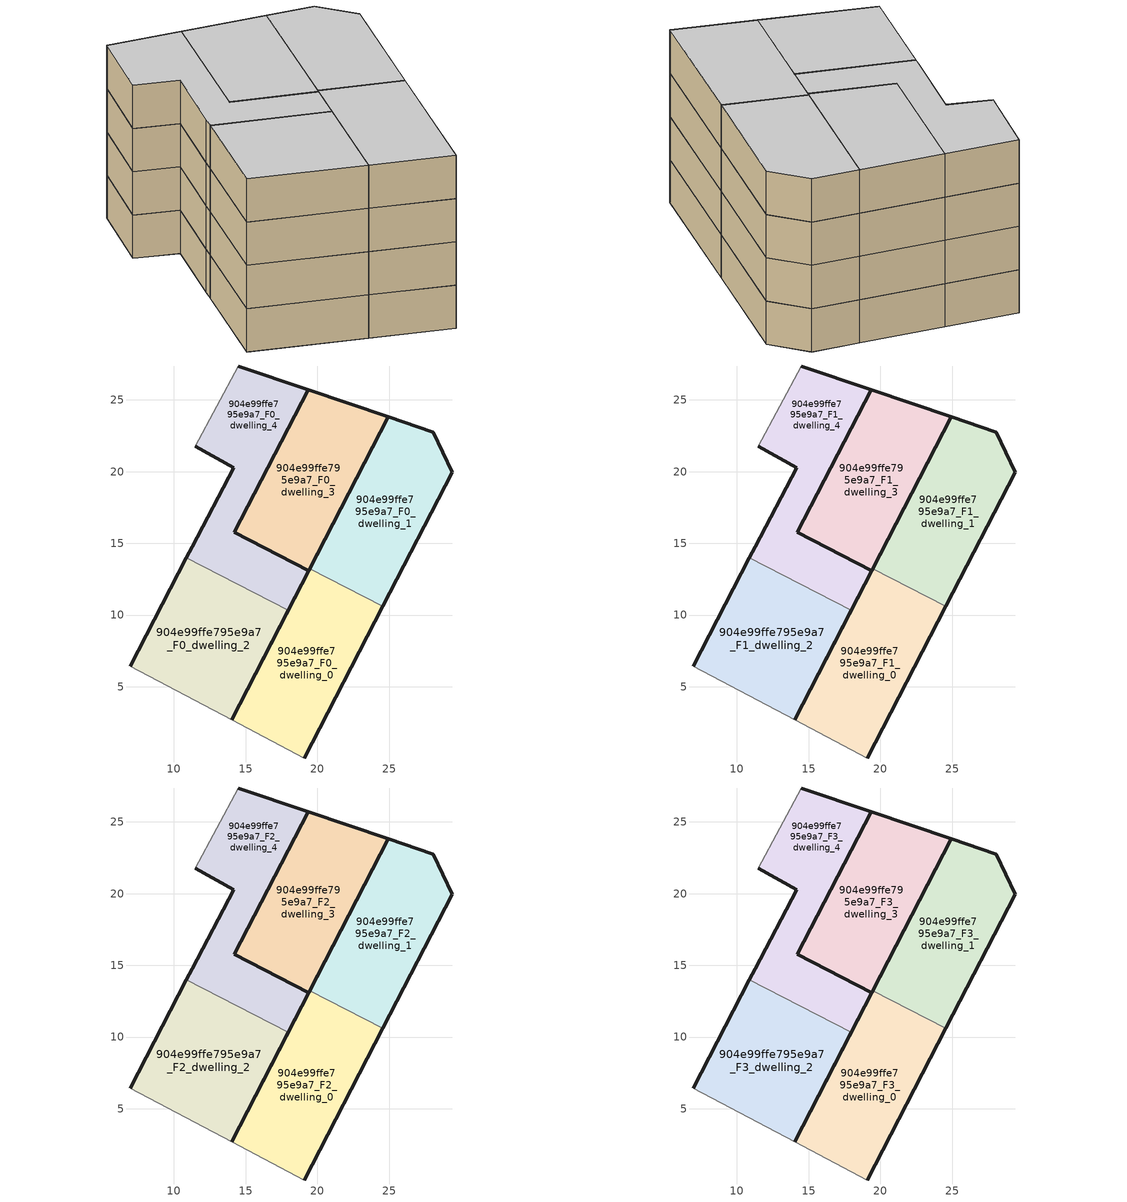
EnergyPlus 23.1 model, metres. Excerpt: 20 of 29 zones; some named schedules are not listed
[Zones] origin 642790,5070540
904e99ffe795e9a7_F0_dwelling_0
 floor ground (EU_floor_Construction): 19.08,0.04 24.55,10.6 19.47,13.24 14.02,2.72 z0
 wall outside (EU_wall_Construction): 14.02,2.72 19.47,13.24 / 24.55,10.6 19.08,0.04 z0:3
 wall adiabatic (EU_wall_Construction): 19.08,0.04 14.02,2.72 z0:3
 wall to 904e99ffe795e9a7_F0_dwelling_1 (EU_wall_Construction): 19.47,13.24 24.55,10.6 z0:3
904e99ffe795e9a7_F0_dwelling_1
 floor ground (EU_floor_Construction): 24.55,10.6 29.39,19.95 28.09,22.75 24.95,23.82 19.47,13.24 z0
 wall outside (EU_wall_Construction): 19.47,13.24 24.95,23.82 28.09,22.75 29.39,19.95 24.55,10.6 z0:3
904e99ffe795e9a7_F0_dwelling_2
 floor ground (EU_floor_Construction): 14.02,2.72 17.96,10.32 10.88,13.99 6.97,6.45 z0
 wall outside (EU_wall_Construction): 6.97,6.45 10.88,13.99 / 17.96,10.32 14.02,2.72 z0:3
 wall adiabatic (EU_wall_Construction): 14.02,2.72 6.97,6.45 z0:3
 wall to 904e99ffe795e9a7_F0_dwelling_4 (EU_wall_Construction): 10.88,13.99 17.96,10.32 z0:3
904e99ffe795e9a7_F0_dwelling_3
 floor ground (EU_floor_Construction): 19.39,13.08 24.95,23.82 19.35,25.71 14.2,15.77 z0
 wall outside (EU_wall_Construction): 24.95,23.82 19.39,13.08 14.2,15.77 19.35,25.71 24.95,23.82 z0:3
904e99ffe795e9a7_F0_dwelling_4
 floor ground (EU_floor_Construction): 17.96,10.32 19.39,13.08 14.2,15.77 19.35,25.71 14.48,27.36 11.48,21.76 14.18,20.25 11.28,14.75 10.88,13.99 z0
 wall outside (EU_wall_Construction): 10.88,13.99 11.28,14.75 14.18,20.25 11.48,21.76 / 14.48,27.36 19.35,25.71 14.2,15.77 19.39,13.08 17.96,10.32 z0:3
 wall adiabatic (EU_wall_Construction): 11.48,21.76 14.48,27.36 z0:3
904e99ffe795e9a7_F1_dwelling_0
 floor to 904e99ffe795e9a7_F0_dwelling_0 (EU_floor_Construction): 19.08,0.04 24.55,10.6 19.47,13.24 14.02,2.72 z3
 wall outside (EU_wall_Construction): 14.02,2.72 19.47,13.24 / 24.55,10.6 19.08,0.04 z3:6
 wall adiabatic (EU_wall_Construction): 19.08,0.04 14.02,2.72 z3:6
 wall to 904e99ffe795e9a7_F1_dwelling_1 (EU_wall_Construction): 19.47,13.24 24.55,10.6 z3:6
904e99ffe795e9a7_F1_dwelling_1
 floor to 904e99ffe795e9a7_F0_dwelling_1 (EU_floor_Construction): 24.55,10.6 29.39,19.95 28.09,22.75 24.95,23.82 19.47,13.24 z3
 wall outside (EU_wall_Construction): 19.47,13.24 24.95,23.82 28.09,22.75 29.39,19.95 24.55,10.6 z3:6
904e99ffe795e9a7_F1_dwelling_2
 floor to 904e99ffe795e9a7_F0_dwelling_2 (EU_floor_Construction): 14.02,2.72 17.96,10.32 10.88,13.99 6.97,6.45 z3
 wall outside (EU_wall_Construction): 6.97,6.45 10.88,13.99 / 17.96,10.32 14.02,2.72 z3:6
 wall adiabatic (EU_wall_Construction): 14.02,2.72 6.97,6.45 z3:6
 wall to 904e99ffe795e9a7_F1_dwelling_4 (EU_wall_Construction): 10.88,13.99 17.96,10.32 z3:6
904e99ffe795e9a7_F1_dwelling_3
 floor to 904e99ffe795e9a7_F0_dwelling_3 (EU_floor_Construction): 19.39,13.08 24.95,23.82 19.35,25.71 14.2,15.77 z3
 wall outside (EU_wall_Construction): 24.95,23.82 19.39,13.08 14.2,15.77 19.35,25.71 24.95,23.82 z3:6
904e99ffe795e9a7_F1_dwelling_4
 floor to 904e99ffe795e9a7_F0_dwelling_4 (EU_floor_Construction): 17.96,10.32 19.39,13.08 14.2,15.77 19.35,25.71 14.48,27.36 11.48,21.76 14.18,20.25 11.28,14.75 10.88,13.99 z3
 wall outside (EU_wall_Construction): 10.88,13.99 11.28,14.75 14.18,20.25 11.48,21.76 / 14.48,27.36 19.35,25.71 14.2,15.77 19.39,13.08 17.96,10.32 z3:6
 wall adiabatic (EU_wall_Construction): 11.48,21.76 14.48,27.36 z3:6
904e99ffe795e9a7_F2_dwelling_0
 floor to 904e99ffe795e9a7_F1_dwelling_0 (EU_floor_Construction): 19.08,0.04 24.55,10.6 19.47,13.24 14.02,2.72 z6
 wall outside (EU_wall_Construction): 14.02,2.72 19.47,13.24 / 24.55,10.6 19.08,0.04 z6:9
 wall adiabatic (EU_wall_Construction): 19.08,0.04 14.02,2.72 z6:9
 wall to 904e99ffe795e9a7_F2_dwelling_1 (EU_wall_Construction): 19.47,13.24 24.55,10.6 z6:9
904e99ffe795e9a7_F2_dwelling_1
 floor to 904e99ffe795e9a7_F1_dwelling_1 (EU_floor_Construction): 24.55,10.6 29.39,19.95 28.09,22.75 24.95,23.82 19.47,13.24 z6
 wall outside (EU_wall_Construction): 19.47,13.24 24.95,23.82 28.09,22.75 29.39,19.95 24.55,10.6 z6:9
904e99ffe795e9a7_F2_dwelling_2
 floor to 904e99ffe795e9a7_F1_dwelling_2 (EU_floor_Construction): 14.02,2.72 17.96,10.32 10.88,13.99 6.97,6.45 z6
 wall outside (EU_wall_Construction): 6.97,6.45 10.88,13.99 / 17.96,10.32 14.02,2.72 z6:9
 wall adiabatic (EU_wall_Construction): 14.02,2.72 6.97,6.45 z6:9
 wall to 904e99ffe795e9a7_F2_dwelling_4 (EU_wall_Construction): 10.88,13.99 17.96,10.32 z6:9
904e99ffe795e9a7_F2_dwelling_3
 floor to 904e99ffe795e9a7_F1_dwelling_3 (EU_floor_Construction): 19.39,13.08 24.95,23.82 19.35,25.71 14.2,15.77 z6
 wall outside (EU_wall_Construction): 24.95,23.82 19.39,13.08 14.2,15.77 19.35,25.71 24.95,23.82 z6:9
904e99ffe795e9a7_F2_dwelling_4
 floor to 904e99ffe795e9a7_F1_dwelling_4 (EU_floor_Construction): 17.96,10.32 19.39,13.08 14.2,15.77 19.35,25.71 14.48,27.36 11.48,21.76 14.18,20.25 11.28,14.75 10.88,13.99 z6
 wall outside (EU_wall_Construction): 10.88,13.99 11.28,14.75 14.18,20.25 11.48,21.76 / 14.48,27.36 19.35,25.71 14.2,15.77 19.39,13.08 17.96,10.32 z6:9
 wall adiabatic (EU_wall_Construction): 11.48,21.76 14.48,27.36 z6:9
904e99ffe795e9a7_F3_dwelling_0
 floor to 904e99ffe795e9a7_F2_dwelling_0 (EU_floor_Construction): 19.08,0.04 24.55,10.6 19.47,13.24 14.02,2.72 z9
 wall outside (EU_wall_Construction): 14.02,2.72 19.47,13.24 / 24.55,10.6 19.08,0.04 z9:12
 wall adiabatic (EU_wall_Construction): 19.08,0.04 14.02,2.72 z9:12
 wall to 904e99ffe795e9a7_F3_dwelling_1 (EU_wall_Construction): 19.47,13.24 24.55,10.6 z9:12
 ceiling to 904e99ffe795e9a7_F4_dwelling_0 (EU_floor_Construction): 24.55,10.6 19.08,0.04 14.02,2.72 19.47,13.24 z12
904e99ffe795e9a7_F3_dwelling_1
 floor to 904e99ffe795e9a7_F2_dwelling_1 (EU_floor_Construction): 24.55,10.6 29.39,19.95 28.09,22.75 24.95,23.82 19.47,13.24 z9
 wall outside (EU_wall_Construction): 19.47,13.24 24.95,23.82 28.09,22.75 29.39,19.95 24.55,10.6 z9:12
 ceiling to 904e99ffe795e9a7_F4_dwelling_1 (EU_floor_Construction): 28.09,22.75 29.39,19.95 24.55,10.6 19.47,13.24 24.95,23.82 z12
904e99ffe795e9a7_F3_dwelling_2
 floor to 904e99ffe795e9a7_F2_dwelling_2 (EU_floor_Construction): 14.02,2.72 17.96,10.32 10.88,13.99 6.97,6.45 z9
 wall outside (EU_wall_Construction): 6.97,6.45 10.88,13.99 / 17.96,10.32 14.02,2.72 z9:12
 wall adiabatic (EU_wall_Construction): 14.02,2.72 6.97,6.45 z9:12
 wall to 904e99ffe795e9a7_F3_dwelling_4 (EU_wall_Construction): 10.88,13.99 17.96,10.32 z9:12
 ceiling to 904e99ffe795e9a7_F4_dwelling_2 (EU_floor_Construction): 17.96,10.32 14.02,2.72 6.97,6.45 10.88,13.99 z12
904e99ffe795e9a7_F3_dwelling_3
 floor to 904e99ffe795e9a7_F2_dwelling_3 (EU_floor_Construction): 19.39,13.08 24.95,23.82 19.35,25.71 14.2,15.77 z9
 wall outside (EU_wall_Construction): 24.95,23.82 19.39,13.08 14.2,15.77 19.35,25.71 24.95,23.82 z9:12
 ceiling to 904e99ffe795e9a7_F4_dwelling_3 (EU_floor_Construction): 24.95,23.82 19.39,13.08 14.2,15.77 19.35,25.71 z12
904e99ffe795e9a7_F3_dwelling_4
 floor to 904e99ffe795e9a7_F2_dwelling_4 (EU_floor_Construction): 17.96,10.32 19.39,13.08 14.2,15.77 19.35,25.71 14.48,27.36 11.48,21.76 14.18,20.25 11.28,14.75 10.88,13.99 z9
 wall outside (EU_wall_Construction): 10.88,13.99 11.28,14.75 14.18,20.25 11.48,21.76 / 14.48,27.36 19.35,25.71 14.2,15.77 19.39,13.08 17.96,10.32 z9:12
 wall adiabatic (EU_wall_Construction): 11.48,21.76 14.48,27.36 z9:12
 ceiling to 904e99ffe795e9a7_F4_dwelling_4 (EU_floor_Construction): 19.35,25.71 14.2,15.77 19.39,13.08 17.96,10.32 10.88,13.99 11.28,14.75 14.18,20.25 11.48,21.76 14.48,27.36 z12
[Building]
EU S2 Campaign: North Axis=0; Terrain=City; Solar Distribution=FullExterior
[Site:Location]
Lyon-Bron: Latitude=45.75; Longitude=5; Time Zone=1; Elevation=198
[SizingPeriod:WeatherFileDays]
AnnualSizingPeriod: Begin Month=1; Begin Day of Month=1; End Month=12; End Day of Month=31; Day of Week for Start Day=Monday; Use Weather File Daylight Saving Period=No; Use Weather File Rain and Snow Indicators=No
[MATERIAL]
EU_InternalMass_Material: Roughness=MediumRough; Thickness=0.1; Conductivity=1; Density=1800; Specific Heat=900; Thermal Absorptance=0.9; Solar Absorptance=0.7; Visible Absorptance=0.7
[MATERIAL:NOMASS] Roughness=MediumRough; Thermal Absorptance=0.9; Solar Absorptance=0.7; Visible Absorptance=0.7
Name | Thermal Resistance
EU_wall_NoMass | 0.776494
EU_floor_NoMass | 0.421597
[CONSTRUCTION]
EU_wall_Construction: EU_wall_NoMass
EU_floor_Construction: EU_floor_NoMass
EU_InternalMass_Construction: EU_InternalMass_Material
[ZONE] Type=1; Multiplier=1; Ceiling Height=autocalculate; Floor Area=autocalculate; Part of Total Floor Area=Yes
Name | Volume
904e99ffe795e9a7_F0_dwelling_0 | 203.91
904e99ffe795e9a7_F1_dwelling_0; 904e99ffe795e9a7_F2_dwelling_0; 904e99ffe795e9a7_F3_dwelling_0 | 203.909
904e99ffe795e9a7_F0_dwelling_1; 904e99ffe795e9a7_F1_dwelling_1; 904e99ffe795e9a7_F2_dwelling_1; 904e99ffe795e9a7_F3_dwelling_1 | 203.936
904e99ffe795e9a7_F0_dwelling_2 | 203.94
904e99ffe795e9a7_F1_dwelling_2; 904e99ffe795e9a7_F2_dwelling_2; 904e99ffe795e9a7_F3_dwelling_2 | 203.941
904e99ffe795e9a7_F0_dwelling_3 | 203.931
904e99ffe795e9a7_F1_dwelling_3; 904e99ffe795e9a7_F2_dwelling_3; 904e99ffe795e9a7_F3_dwelling_3 | 203.933
904e99ffe795e9a7_F0_dwelling_4; 904e99ffe795e9a7_F1_dwelling_4; 904e99ffe795e9a7_F2_dwelling_4; 904e99ffe795e9a7_F3_dwelling_4 | 203.922
[INTERNALMASS] Construction=EU_InternalMass_Construction
Name | Zone or ZoneList | Surface Area
904e99ffe795e9a7_F0_dwelling_0_EU_InternalMass | 904e99ffe795e9a7_F0_dwelling_0 | 67.9712
904e99ffe795e9a7_F0_dwelling_1_EU_InternalMass | 904e99ffe795e9a7_F0_dwelling_1 | 67.9787
904e99ffe795e9a7_F0_dwelling_2_EU_InternalMass | 904e99ffe795e9a7_F0_dwelling_2 | 67.9788
904e99ffe795e9a7_F0_dwelling_3_EU_InternalMass | 904e99ffe795e9a7_F0_dwelling_3 | 67.9776
904e99ffe795e9a7_F0_dwelling_4_EU_InternalMass | 904e99ffe795e9a7_F0_dwelling_4 | 67.9741
904e99ffe795e9a7_F1_dwelling_0_EU_InternalMass | 904e99ffe795e9a7_F1_dwelling_0 | 67.9712
904e99ffe795e9a7_F1_dwelling_1_EU_InternalMass | 904e99ffe795e9a7_F1_dwelling_1 | 67.9787
904e99ffe795e9a7_F1_dwelling_2_EU_InternalMass | 904e99ffe795e9a7_F1_dwelling_2 | 67.9788
904e99ffe795e9a7_F1_dwelling_3_EU_InternalMass | 904e99ffe795e9a7_F1_dwelling_3 | 67.9776
904e99ffe795e9a7_F1_dwelling_4_EU_InternalMass | 904e99ffe795e9a7_F1_dwelling_4 | 67.9741
904e99ffe795e9a7_F2_dwelling_0_EU_InternalMass | 904e99ffe795e9a7_F2_dwelling_0 | 67.9712
904e99ffe795e9a7_F2_dwelling_1_EU_InternalMass | 904e99ffe795e9a7_F2_dwelling_1 | 67.9787
904e99ffe795e9a7_F2_dwelling_2_EU_InternalMass | 904e99ffe795e9a7_F2_dwelling_2 | 67.9788
904e99ffe795e9a7_F2_dwelling_3_EU_InternalMass | 904e99ffe795e9a7_F2_dwelling_3 | 67.9776
904e99ffe795e9a7_F2_dwelling_4_EU_InternalMass | 904e99ffe795e9a7_F2_dwelling_4 | 67.9741
904e99ffe795e9a7_F3_dwelling_0_EU_InternalMass | 904e99ffe795e9a7_F3_dwelling_0 | 67.9712
904e99ffe795e9a7_F3_dwelling_1_EU_InternalMass | 904e99ffe795e9a7_F3_dwelling_1 | 67.9787
904e99ffe795e9a7_F3_dwelling_2_EU_InternalMass | 904e99ffe795e9a7_F3_dwelling_2 | 67.9788
904e99ffe795e9a7_F3_dwelling_3_EU_InternalMass | 904e99ffe795e9a7_F3_dwelling_3 | 67.9776
904e99ffe795e9a7_F3_dwelling_4_EU_InternalMass | 904e99ffe795e9a7_F3_dwelling_4 | 67.9741
[OTHEREQUIPMENT] Fuel Type=Electricity; Design Level Calculation Method=Watts/Area; Power per Zone Floor Area=1; Fraction Latent=0; Fraction Radiant=0; Fraction Lost=0; Carbon Dioxide Generation Rate=0; EndUse Subcategory=EU_Step8_InternalGains
Name | Zone or ZoneList or Space or SpaceList | Schedule
EU_Step8_InternalGain_904e99ffe795e9a7_F0_dwelling_0_f000 | 904e99ffe795e9a7_F0_dwelling_0 | EU_Step8_GainSchedule_904e99ffe795e9a7_F0_dwelling_0_f000
EU_Step8_InternalGain_904e99ffe795e9a7_F0_dwelling_1_f000 | 904e99ffe795e9a7_F0_dwelling_1 | EU_Step8_GainSchedule_904e99ffe795e9a7_F0_dwelling_1_f000
EU_Step8_InternalGain_904e99ffe795e9a7_F0_dwelling_2_f000 | 904e99ffe795e9a7_F0_dwelling_2 | EU_Step8_GainSchedule_904e99ffe795e9a7_F0_dwelling_2_f000
EU_Step8_InternalGain_904e99ffe795e9a7_F0_dwelling_3_f000 | 904e99ffe795e9a7_F0_dwelling_3 | EU_Step8_GainSchedule_904e99ffe795e9a7_F0_dwelling_3_f000
EU_Step8_InternalGain_904e99ffe795e9a7_F0_dwelling_4_f000 | 904e99ffe795e9a7_F0_dwelling_4 | EU_Step8_GainSchedule_904e99ffe795e9a7_F0_dwelling_4_f000
EU_Step8_InternalGain_904e99ffe795e9a7_F1_dwelling_0_f000 | 904e99ffe795e9a7_F1_dwelling_0 | EU_Step8_GainSchedule_904e99ffe795e9a7_F1_dwelling_0_f000
EU_Step8_InternalGain_904e99ffe795e9a7_F1_dwelling_1_f000 | 904e99ffe795e9a7_F1_dwelling_1 | EU_Step8_GainSchedule_904e99ffe795e9a7_F1_dwelling_1_f000
EU_Step8_InternalGain_904e99ffe795e9a7_F1_dwelling_2_f000 | 904e99ffe795e9a7_F1_dwelling_2 | EU_Step8_GainSchedule_904e99ffe795e9a7_F1_dwelling_2_f000
EU_Step8_InternalGain_904e99ffe795e9a7_F1_dwelling_3_f000 | 904e99ffe795e9a7_F1_dwelling_3 | EU_Step8_GainSchedule_904e99ffe795e9a7_F1_dwelling_3_f000
EU_Step8_InternalGain_904e99ffe795e9a7_F1_dwelling_4_f000 | 904e99ffe795e9a7_F1_dwelling_4 | EU_Step8_GainSchedule_904e99ffe795e9a7_F1_dwelling_4_f000
EU_Step8_InternalGain_904e99ffe795e9a7_F2_dwelling_0_f000 | 904e99ffe795e9a7_F2_dwelling_0 | EU_Step8_GainSchedule_904e99ffe795e9a7_F2_dwelling_0_f000
EU_Step8_InternalGain_904e99ffe795e9a7_F2_dwelling_1_f000 | 904e99ffe795e9a7_F2_dwelling_1 | EU_Step8_GainSchedule_904e99ffe795e9a7_F2_dwelling_1_f000
EU_Step8_InternalGain_904e99ffe795e9a7_F2_dwelling_2_f000 | 904e99ffe795e9a7_F2_dwelling_2 | EU_Step8_GainSchedule_904e99ffe795e9a7_F2_dwelling_2_f000
EU_Step8_InternalGain_904e99ffe795e9a7_F2_dwelling_3_f000 | 904e99ffe795e9a7_F2_dwelling_3 | EU_Step8_GainSchedule_904e99ffe795e9a7_F2_dwelling_3_f000
EU_Step8_InternalGain_904e99ffe795e9a7_F2_dwelling_4_f000 | 904e99ffe795e9a7_F2_dwelling_4 | EU_Step8_GainSchedule_904e99ffe795e9a7_F2_dwelling_4_f000
EU_Step8_InternalGain_904e99ffe795e9a7_F3_dwelling_0_f000 | 904e99ffe795e9a7_F3_dwelling_0 | EU_Step8_GainSchedule_904e99ffe795e9a7_F3_dwelling_0_f000
EU_Step8_InternalGain_904e99ffe795e9a7_F3_dwelling_1_f000 | 904e99ffe795e9a7_F3_dwelling_1 | EU_Step8_GainSchedule_904e99ffe795e9a7_F3_dwelling_1_f000
EU_Step8_InternalGain_904e99ffe795e9a7_F3_dwelling_2_f000 | 904e99ffe795e9a7_F3_dwelling_2 | EU_Step8_GainSchedule_904e99ffe795e9a7_F3_dwelling_2_f000
EU_Step8_InternalGain_904e99ffe795e9a7_F3_dwelling_3_f000 | 904e99ffe795e9a7_F3_dwelling_3 | EU_Step8_GainSchedule_904e99ffe795e9a7_F3_dwelling_3_f000
EU_Step8_InternalGain_904e99ffe795e9a7_F3_dwelling_4_f000 | 904e99ffe795e9a7_F3_dwelling_4 | EU_Step8_GainSchedule_904e99ffe795e9a7_F3_dwelling_4_f000
[ZONEVENTILATION:DESIGNFLOWRATE] Schedule=EU_AlwaysOn; Design Flow Rate Calculation Method=AirChanges/Hour; Air Changes per Hour=0.693814; Ventilation Type=Natural; Fan Pressure Rise=0; Fan Total Efficiency=1; Constant Term Coefficient=1; Temperature Term Coefficient=0; Velocity Term Coefficient=0; Velocity Squared Term Coefficient=0; Minimum Indoor Temperature=-100; Maximum Indoor Temperature=100; Delta Temperature=-100; Minimum Outdoor Temperature=-100; Maximum Outdoor Temperature=100; Maximum Wind Speed=40
Name | Zone or ZoneList or Space or SpaceList
EU_ConstantAir_904e99ffe795e9a7_F0_dwelling_0 | 904e99ffe795e9a7_F0_dwelling_0
EU_ConstantAir_904e99ffe795e9a7_F0_dwelling_1 | 904e99ffe795e9a7_F0_dwelling_1
EU_ConstantAir_904e99ffe795e9a7_F0_dwelling_2 | 904e99ffe795e9a7_F0_dwelling_2
EU_ConstantAir_904e99ffe795e9a7_F0_dwelling_3 | 904e99ffe795e9a7_F0_dwelling_3
EU_ConstantAir_904e99ffe795e9a7_F0_dwelling_4 | 904e99ffe795e9a7_F0_dwelling_4
EU_ConstantAir_904e99ffe795e9a7_F1_dwelling_0 | 904e99ffe795e9a7_F1_dwelling_0
EU_ConstantAir_904e99ffe795e9a7_F1_dwelling_1 | 904e99ffe795e9a7_F1_dwelling_1
EU_ConstantAir_904e99ffe795e9a7_F1_dwelling_2 | 904e99ffe795e9a7_F1_dwelling_2
EU_ConstantAir_904e99ffe795e9a7_F1_dwelling_3 | 904e99ffe795e9a7_F1_dwelling_3
EU_ConstantAir_904e99ffe795e9a7_F1_dwelling_4 | 904e99ffe795e9a7_F1_dwelling_4
EU_ConstantAir_904e99ffe795e9a7_F2_dwelling_0 | 904e99ffe795e9a7_F2_dwelling_0
EU_ConstantAir_904e99ffe795e9a7_F2_dwelling_1 | 904e99ffe795e9a7_F2_dwelling_1
EU_ConstantAir_904e99ffe795e9a7_F2_dwelling_2 | 904e99ffe795e9a7_F2_dwelling_2
EU_ConstantAir_904e99ffe795e9a7_F2_dwelling_3 | 904e99ffe795e9a7_F2_dwelling_3
EU_ConstantAir_904e99ffe795e9a7_F2_dwelling_4 | 904e99ffe795e9a7_F2_dwelling_4
EU_ConstantAir_904e99ffe795e9a7_F3_dwelling_0 | 904e99ffe795e9a7_F3_dwelling_0
EU_ConstantAir_904e99ffe795e9a7_F3_dwelling_1 | 904e99ffe795e9a7_F3_dwelling_1
EU_ConstantAir_904e99ffe795e9a7_F3_dwelling_2 | 904e99ffe795e9a7_F3_dwelling_2
EU_ConstantAir_904e99ffe795e9a7_F3_dwelling_3 | 904e99ffe795e9a7_F3_dwelling_3
EU_ConstantAir_904e99ffe795e9a7_F3_dwelling_4 | 904e99ffe795e9a7_F3_dwelling_4
[HVACTEMPLATE:THERMOSTAT] Constant Heating Setpoint=20; Constant Cooling Setpoint=50
EU_HeatOnly_904e99ffe795e9a7_F0_dwelling_0; EU_HeatOnly_904e99ffe795e9a7_F0_dwelling_1; EU_HeatOnly_904e99ffe795e9a7_F0_dwelling_2; EU_HeatOnly_904e99ffe795e9a7_F0_dwelling_3; EU_HeatOnly_904e99ffe795e9a7_F0_dwelling_4; EU_HeatOnly_904e99ffe795e9a7_F1_dwelling_0; EU_HeatOnly_904e99ffe795e9a7_F1_dwelling_1; EU_HeatOnly_904e99ffe795e9a7_F1_dwelling_2; EU_HeatOnly_904e99ffe795e9a7_F1_dwelling_3; EU_HeatOnly_904e99ffe795e9a7_F1_dwelling_4; EU_HeatOnly_904e99ffe795e9a7_F2_dwelling_0; EU_HeatOnly_904e99ffe795e9a7_F2_dwelling_1; EU_HeatOnly_904e99ffe795e9a7_F2_dwelling_2; EU_HeatOnly_904e99ffe795e9a7_F2_dwelling_3; EU_HeatOnly_904e99ffe795e9a7_F2_dwelling_4; EU_HeatOnly_904e99ffe795e9a7_F3_dwelling_0
